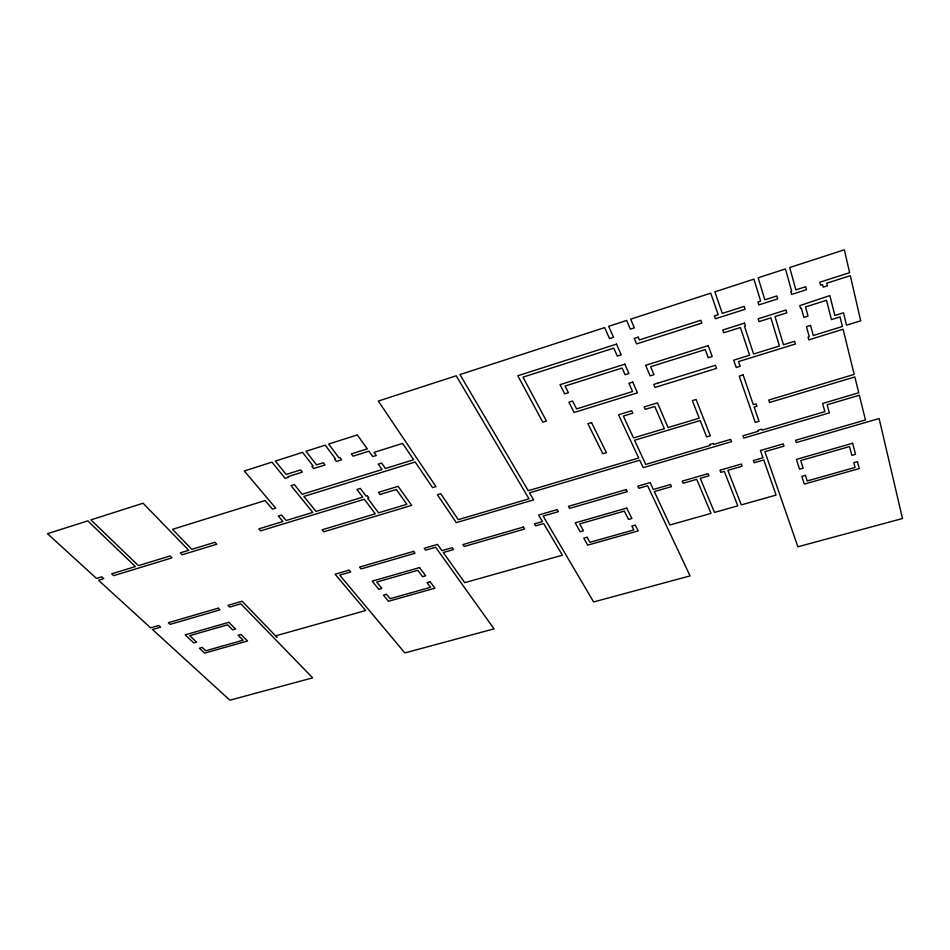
<?xml version="1.0" encoding="UTF-8"?>
<svg xmlns="http://www.w3.org/2000/svg" width="950" height="950" viewBox="0 0 950 950"><rect width="100%" height="100%" fill="white"/><g stroke="black" fill="none" stroke-linecap="round" stroke-linejoin="round"><path stroke-width="1.43" d="M275.583 635.871L365.667 610.529L335.101 574.204L349.22 570.095L350.728 571.936L339.708 575.13L404.854 652.935L494.048 628.852L435.658 547.271L425.624 550.181L424.234 548.281L437.511 544.421L441.928 550.632L452.188 547.663L453.518 549.575L443.27 552.532L464.728 582.671L562.364 555.204L543.626 523.545L535.669 525.849L534.482 523.866L542.45 521.55L538.591 515.031L557.187 509.616L558.351 511.658L543.127 516.076L593.607 601.956L690.056 575.902L647.627 485.735L638.839 488.288L637.818 486.174L650.133 482.588L653.339 489.476L670.486 484.524L671.436 486.637L654.324 491.577L669.904 524.958L711.051 513.392L696.718 479.334L683.133 483.265L682.207 481.139L708.082 473.646L708.961 475.808L700.257 478.313L714.483 512.418L737.806 505.863L724.292 471.378L720.824 472.376L719.969 470.214L741.309 464.039L742.128 466.224L727.866 470.345L741.273 504.889L776.079 495.093L763.764 459.978L754.158 462.757L753.362 460.548L762.981 457.769L760.439 450.514L783.239 443.887L783.976 446.144L764.881 451.689L797.881 546.784L902.5 518.522L879.118 418.534L796.29 442.569L795.578 440.289L865.438 419.983L859.346 395.236L827.129 404.771L829.386 412.894L743.803 438.069L742.971 435.765L758.314 431.241L757.981 430.279L761.71 429.174L762.043 430.136L824.897 411.623L822.605 403.477L858.741 392.766L854.834 376.936L769.595 402.479L768.788 400.021L854.204 374.383L843.078 329.246L808.866 339.839L808.106 337.108L809.246 336.763L806.455 326.681L810.552 325.411L813.307 335.504L842.401 326.479L840.038 316.908L831.416 319.592L826.512 300.307L805.517 306.933L808.011 316.065L803.878 317.359L801.361 308.251L800.601 308.489L799.817 305.615L829.861 295.592L834.848 315.483L843.493 312.787L846.509 325.209L860.7 320.803L850.309 275.69L826.761 283.207L827.414 285.796L823.175 287.149L822.51 284.561L820.61 285.178L819.85 282.197L849.621 272.674L844.348 249.803L789.711 267.544L795.886 289.869L805.719 286.722L806.514 289.679L791.623 294.429L790.792 291.496L791.682 291.211L785.436 268.933L758.148 277.792L764.833 299.796L776.827 295.961L777.682 298.882L758.884 304.879L757.993 301.981L760.677 301.126L753.92 279.158L714.887 291.828L722.285 313.405L744.194 306.399L745.121 309.272L715.35 318.772L714.352 315.946L718.188 314.711L710.731 293.17L630.681 319.152L634.351 327.892L630.361 329.187L626.656 320.459L608.653 326.313L613.498 337.309L609.544 338.58L604.663 327.596L459.966 374.561L528.236 490.723L638.697 457.983L618.521 414.782L631.714 410.744L632.807 413.167L623.354 416.064L633.484 437.938L664.359 428.664L654.788 406.457L645.24 409.367L644.171 406.933L657.483 402.848L668.04 427.548L699.236 418.178L692.312 400.662L696.101 399.499L710.315 435.789L706.634 436.881L700.186 420.553L634.553 440.254L645.739 464.407L710.03 445.467L709.662 444.529L713.319 443.448L713.688 444.386L730.657 439.387L731.524 441.679L643.209 467.661L639.73 460.216L529.471 492.836L533.627 499.89L456.297 522.643L437.392 494.748L440.764 493.739L458.233 519.662L528.996 498.809L456.214 375.784L378.314 401.066L435.967 486.626L432.582 487.647L415.197 461.997L303.905 496.423L316.017 511.409L362.746 497.135L356.963 489.44L360.311 488.407L366.082 496.126L367.306 495.746L368.897 497.859L367.662 498.239L378.563 512.81L406.861 504.296L396.304 489.511L380.012 494.475L378.444 492.349L398.145 486.329L411.659 505.376L323.76 531.798L322.133 529.803L375.274 513.808L364.337 499.249L260.585 530.884L258.816 528.877L282.957 521.503L278.326 516.052L281.556 515.054L286.176 520.529L312.764 512.406L291.033 485.652L294.369 484.607L302.183 494.285L382.043 469.537L378.183 464.122L381.615 463.054L385.463 468.481L413.666 459.741L402.598 443.424L374.051 452.39L376.259 455.501L372.792 456.582L368.944 451.179L353.079 456.166L351.405 453.886L367.294 448.875L357.331 434.922L328.688 444.054L338.948 457.805L339.934 457.496L341.62 459.776L336.383 461.427L334.673 459.159L335.516 458.886L325.221 445.158L306.007 451.286L316.504 464.883L323.273 462.745L324.995 465.001L313.619 468.588L311.873 466.343L313.108 465.951L302.575 452.378L275.346 461.071L286.152 474.454L300.592 469.906L302.349 472.138L287.945 476.662L288.456 477.304L285.119 478.349L271.949 462.151L244.304 470.963L275.714 508.155L272.472 509.152L265.133 500.519L172.496 529.34L191.817 549.337L214.961 542.272L216.802 544.219L182.21 554.764L180.334 552.841L188.729 550.276L143.094 503.239L90.903 519.876L138.403 565.642L170.098 555.964L172.009 557.876L113.703 575.653L111.708 573.8L135.387 566.568L87.78 520.873L47.5 533.71L96.508 578.443L101.793 576.828L103.799 578.669L98.515 580.272L150.634 627.843L158.804 625.468L160.609 627.131L152.451 629.494L229.9 700.197L312.645 677.849L240.861 603.832L229.71 607.062L228.012 605.34L242.131 601.231L277.139 637.474M616.502 344.137L517.821 375.761L542.794 422.156L546.44 421.028L522.999 377.15L613.783 348.116L617.31 356.06L621.217 354.813L616.502 344.137M638.234 337.155L634.268 338.426L636.595 343.912L701.812 323.095L700.791 320.281L639.398 339.922L638.234 337.155M744.539 323.119L722.807 329.994L723.758 332.761L740.418 327.501L749.621 355.241L733.685 360.181L736.214 367.484L740.145 366.272L738.542 361.594L795.387 344.007L794.604 341.299L783.453 344.755L774.998 316.576L786.802 312.847L785.982 309.997L758.159 318.808L759.038 321.622L770.889 317.87L779.439 346.002L753.587 354.006L744.479 326.218L745.453 325.909L744.539 323.119M624.827 364.194L560.037 384.667L564.68 393.846L568.433 392.671L565.096 386.032L622.119 368.042L625.088 374.728L628.936 373.528L624.827 364.194M708.249 345.634L645.656 365.311L650.133 375.867L653.98 374.668L650.643 366.712L705.256 349.576L708.261 357.734L712.191 356.499L708.249 345.634M632.724 382.102L628.9 383.301L632.569 391.531L576.567 408.892L572.612 401.007L568.896 402.171L574.097 412.478L637.474 392.861L632.724 382.102M657.578 383.218L653.754 384.406L655.037 387.434L716.526 368.398L715.398 365.287L657.578 383.218M743.102 374.906L739.207 376.093L755.274 422.453L759.026 421.337L754.146 407.111L756.877 406.279L756.046 403.845L753.303 404.676L743.102 374.906M591.541 422.56L587.872 423.676L602.846 453.72L606.421 452.651L591.541 422.56M218.239 608.19L168.34 622.701L170.121 624.364L219.949 609.9L218.239 608.19M413.606 551.368L359.563 567.091L361.059 568.931L415.008 553.268L413.606 551.368M626.228 489.547L568.468 506.338L569.608 508.381L627.261 491.649L626.228 489.547M523.426 527.06L462.911 544.564L464.229 546.476L524.638 529.031L523.426 527.06M228.819 622.333L185.155 634.861L193.764 642.936L196.579 642.141L189.715 635.669L227.596 624.815L232.679 629.862L235.553 629.043L228.819 622.333M419.532 567.577L372.198 581.163L378.765 589.297L381.817 588.43L376.711 582.077L417.774 570.309L422.56 576.674L425.671 575.795L419.532 567.577M626.715 508.108L575.225 522.88L580.177 531.727L583.49 530.777L579.678 523.913L624.34 511.112L628.544 519.436L631.916 518.474L626.715 508.108M852.613 443.258L796.397 459.396L799.532 469.205L803.154 468.172L800.743 460.548L849.49 446.583L851.841 455.383L855.534 454.326L852.613 443.258M240.991 634.469L238.141 635.277L243.105 640.205L205.734 650.762L202.196 647.437L199.393 648.221L204.606 653.113L247.546 641.001L240.991 634.469M430.148 581.768L427.049 582.647L430.54 587.29L390.094 598.714L386.531 594.273L383.491 595.139L388.455 601.291L434.934 588.192L430.148 581.768M587.088 537.249L583.787 538.175L587.682 545.134L638.151 530.908L635.229 525.077L631.869 526.027L633.828 529.91L589.903 542.308L587.088 537.249M805.422 475.344L801.824 476.366L804.294 484.084L859.287 468.576L857.458 461.664L853.801 462.697L855.071 467.447L807.191 480.961L805.422 475.344"/></g></svg>
